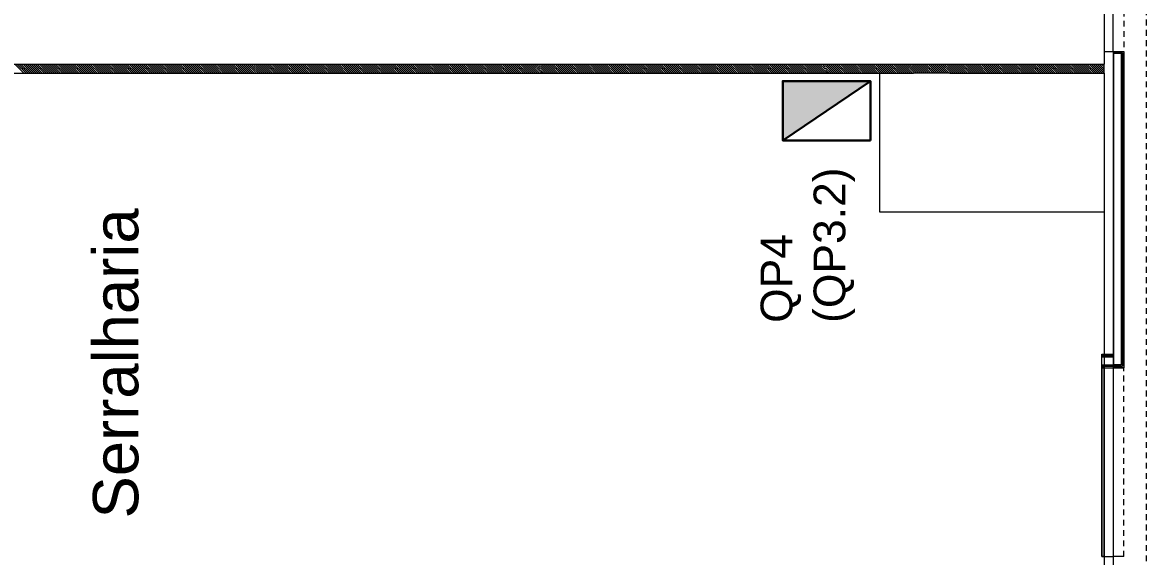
# Model space of a CAD drawing. Header units: millimetres. Extents: x -32 to 1412, y -324 to 2887.
# Drawn here: x 1037.91 to 1062.68, y 1973.21 to 1984.98 of the extents above; entities that cross this region are included whole.
import ezdxf

# ---------------------------------------------------------------- set-up
doc = ezdxf.new("R2010")
doc.units = ezdxf.units.MM
doc.header["$LTSCALE"] = 0.5
doc.linetypes.add('HIDDEN', pattern=[9.525, 6.35, -3.175])
doc.layers.get('0').update_dxf_attribs({"linetype": 'CONTINUOUS'})
doc.layers.add('arquitetura', color=252, linetype='CONTINUOUS', lineweight=5)
doc.layers.add('quadros eletricos', color=3, linetype='CONTINUOUS', lineweight=30)
doc.styles.add('Arial nw', font='ARIALN.TTF')

msp = doc.modelspace()

# ---------------------------------------------------------------- hatches: boundary and pattern name
at = {"layer": 'quadros eletricos'}
msp.add_hatch(color=256, dxfattribs=at).paths.add_polyline_path([(1054.662, 1982.378), (1056.592, 1983.685), (1054.662, 1983.685)])

# ---------------------------------------------------------------- linework, layer by layer
at = {"layer": 'arquitetura', "color": 252, "linetype": 'HIDDEN', "ltscale": 0.04}
for p, q in [((1062.676, 1958.58), (1062.676, 2018.102)), ((1062.176, 1985.239), (1062.176, 1984.339)), ((1062.176, 1973.212), (1062.176, 1977.372))]:
    msp.add_line(p, q, dxfattribs=at)
at = {"layer": 'arquitetura', "color": 252}
for p, q in [((1061.741, 1985.239), (1061.741, 1984.339)), ((1061.941, 1984.339), (1061.941, 1985.239)), ((1061.741, 1984.339), (1061.941, 1984.339)), ((1061.741, 1984.339), (1061.741, 1984.059)), ((1061.941, 1984.339), (1061.941, 1972.912)), ((1061.946, 1984.339), (1061.946, 1977.432)), ((1061.946, 1984.339), (1062.176, 1984.339)), ((1061.946, 1984.309), (1062.146, 1984.309)), ((1061.946, 1984.299), (1062.116, 1984.299)), ((1062.116, 1984.299), (1062.116, 1977.432)), ((1062.146, 1984.309), (1062.146, 1977.402)), ((1062.176, 1984.339), (1062.176, 1977.372)), ((1017.917, 1984.059), (1057.543, 1984.059)), ((1037.947, 1983.859), (1037.747, 1984.059)), ((1037.992, 1983.859), (1037.792, 1984.059)), ((1038.037, 1983.859), (1037.837, 1984.059)), ((1038.081, 1983.859), (1037.881, 1984.059)), ((1038.126, 1983.859), (1037.926, 1984.059)), ((1038.171, 1983.859), (1037.971, 1984.059)), ((1038.216, 1983.859), (1038.016, 1984.059)), ((1038.261, 1983.859), (1038.061, 1984.059)), ((1038.306, 1983.859), (1038.106, 1984.059)), ((1038.351, 1983.859), (1038.151, 1984.059)), ((1038.396, 1983.859), (1038.196, 1984.059)), ((1038.441, 1983.859), (1038.241, 1984.059)), ((1038.486, 1983.859), (1038.286, 1984.059)), ((1038.53, 1983.859), (1038.33, 1984.059)), ((1038.575, 1983.859), (1038.375, 1984.059)), ((1038.62, 1983.859), (1038.42, 1984.059)), ((1038.665, 1983.859), (1038.465, 1984.059)), ((1038.71, 1983.859), (1038.51, 1984.059)), ((1038.755, 1983.859), (1038.555, 1984.059)), ((1038.8, 1983.859), (1038.6, 1984.059)), ((1038.845, 1983.859), (1038.645, 1984.059)), ((1038.89, 1983.859), (1038.69, 1984.059)), ((1038.935, 1983.859), (1038.735, 1984.059)), ((1038.979, 1983.859), (1038.779, 1984.059)), ((1039.024, 1983.859), (1038.824, 1984.059)), ((1039.069, 1983.859), (1038.869, 1984.059)), ((1039.114, 1983.859), (1038.914, 1984.059)), ((1039.159, 1983.859), (1038.959, 1984.059)), ((1039.204, 1983.859), (1039.004, 1984.059)), ((1039.249, 1983.859), (1039.049, 1984.059)), ((1039.294, 1983.859), (1039.094, 1984.059)), ((1039.339, 1983.859), (1039.139, 1984.059)), ((1039.384, 1983.859), (1039.184, 1984.059)), ((1039.428, 1983.859), (1039.228, 1984.059)), ((1039.473, 1983.859), (1039.273, 1984.059)), ((1039.518, 1983.859), (1039.318, 1984.059)), ((1039.563, 1983.859), (1039.363, 1984.059)), ((1039.608, 1983.859), (1039.408, 1984.059)), ((1039.653, 1983.859), (1039.453, 1984.059)), ((1039.698, 1983.859), (1039.498, 1984.059)), ((1039.743, 1983.859), (1039.543, 1984.059)), ((1039.788, 1983.859), (1039.588, 1984.059)), ((1039.833, 1983.859), (1039.633, 1984.059)), ((1039.877, 1983.859), (1039.677, 1984.059)), ((1039.922, 1983.859), (1039.722, 1984.059)), ((1039.967, 1983.859), (1039.767, 1984.059)), ((1040.012, 1983.859), (1039.812, 1984.059)), ((1040.057, 1983.859), (1039.857, 1984.059)), ((1040.102, 1983.859), (1039.902, 1984.059)), ((1040.147, 1983.859), (1039.947, 1984.059)), ((1040.192, 1983.859), (1039.992, 1984.059)), ((1040.237, 1983.859), (1040.037, 1984.059)), ((1040.282, 1983.859), (1040.082, 1984.059)), ((1040.327, 1983.859), (1040.127, 1984.059)), ((1040.371, 1983.859), (1040.171, 1984.059)), ((1040.416, 1983.859), (1040.216, 1984.059)), ((1040.461, 1983.859), (1040.261, 1984.059)), ((1040.506, 1983.859), (1040.306, 1984.059)), ((1040.551, 1983.859), (1040.351, 1984.059)), ((1040.596, 1983.859), (1040.396, 1984.059)), ((1040.641, 1983.859), (1040.441, 1984.059)), ((1040.686, 1983.859), (1040.486, 1984.059)), ((1040.731, 1983.859), (1040.531, 1984.059)), ((1040.776, 1983.859), (1040.576, 1984.059)), ((1040.82, 1983.859), (1040.62, 1984.059)), ((1040.865, 1983.859), (1040.665, 1984.059)), ((1040.91, 1983.859), (1040.71, 1984.059)), ((1040.955, 1983.859), (1040.755, 1984.059)), ((1041, 1983.859), (1040.8, 1984.059)), ((1041.045, 1983.859), (1040.845, 1984.059)), ((1041.09, 1983.859), (1040.89, 1984.059)), ((1041.135, 1983.859), (1040.935, 1984.059)), ((1041.18, 1983.859), (1040.98, 1984.059)), ((1041.225, 1983.859), (1041.025, 1984.059)), ((1041.269, 1983.859), (1041.069, 1984.059)), ((1041.314, 1983.859), (1041.114, 1984.059)), ((1041.359, 1983.859), (1041.159, 1984.059)), ((1041.404, 1983.859), (1041.204, 1984.059)), ((1041.449, 1983.859), (1041.249, 1984.059)), ((1041.494, 1983.859), (1041.294, 1984.059)), ((1041.539, 1983.859), (1041.339, 1984.059)), ((1041.584, 1983.859), (1041.384, 1984.059)), ((1041.629, 1983.859), (1041.429, 1984.059)), ((1041.674, 1983.859), (1041.474, 1984.059)), ((1041.718, 1983.859), (1041.518, 1984.059)), ((1041.763, 1983.859), (1041.563, 1984.059)), ((1041.808, 1983.859), (1041.608, 1984.059)), ((1041.853, 1983.859), (1041.653, 1984.059)), ((1041.898, 1983.859), (1041.698, 1984.059)), ((1041.943, 1983.859), (1041.743, 1984.059)), ((1041.988, 1983.859), (1041.788, 1984.059)), ((1042.033, 1983.859), (1041.833, 1984.059)), ((1042.078, 1983.859), (1041.878, 1984.059)), ((1042.123, 1983.859), (1041.923, 1984.059)), ((1042.167, 1983.859), (1041.967, 1984.059)), ((1042.212, 1983.859), (1042.012, 1984.059)), ((1042.257, 1983.859), (1042.057, 1984.059)), ((1042.302, 1983.859), (1042.102, 1984.059)), ((1042.347, 1983.859), (1042.147, 1984.059)), ((1042.392, 1983.859), (1042.192, 1984.059)), ((1042.437, 1983.859), (1042.237, 1984.059)), ((1042.482, 1983.859), (1042.282, 1984.059)), ((1042.527, 1983.859), (1042.327, 1984.059)), ((1042.572, 1983.859), (1042.372, 1984.059)), ((1042.616, 1983.859), (1042.416, 1984.059)), ((1042.661, 1983.859), (1042.461, 1984.059)), ((1042.706, 1983.859), (1042.506, 1984.059)), ((1042.751, 1983.859), (1042.551, 1984.059)), ((1042.796, 1983.859), (1042.596, 1984.059)), ((1042.841, 1983.859), (1042.641, 1984.059)), ((1042.886, 1983.859), (1042.686, 1984.059)), ((1042.931, 1983.859), (1042.731, 1984.059)), ((1042.976, 1983.859), (1042.776, 1984.059)), ((1043.021, 1983.859), (1042.821, 1984.059)), ((1043.037, 1983.888), (1042.865, 1984.059)), ((1043.037, 1983.933), (1042.91, 1984.059)), ((1043.037, 1983.977), (1042.955, 1984.059)), ((1043.037, 1984.022), (1043, 1984.059)), ((1043.245, 1983.859), (1043.046, 1984.059)), ((1043.2, 1983.859), (1043.046, 1984.014)), ((1043.155, 1983.859), (1043.046, 1983.969)), ((1043.29, 1983.859), (1043.09, 1984.059)), ((1043.335, 1983.859), (1043.135, 1984.059)), ((1043.38, 1983.859), (1043.18, 1984.059)), ((1043.425, 1983.859), (1043.225, 1984.059)), ((1043.47, 1983.859), (1043.27, 1984.059)), ((1043.515, 1983.859), (1043.315, 1984.059)), ((1043.559, 1983.859), (1043.359, 1984.059)), ((1043.604, 1983.859), (1043.404, 1984.059)), ((1043.649, 1983.859), (1043.449, 1984.059)), ((1043.694, 1983.859), (1043.494, 1984.059)), ((1043.739, 1983.859), (1043.539, 1984.059)), ((1043.784, 1983.859), (1043.584, 1984.059)), ((1043.829, 1983.859), (1043.629, 1984.059)), ((1043.874, 1983.859), (1043.674, 1984.059)), ((1043.919, 1983.859), (1043.719, 1984.059)), ((1043.964, 1983.859), (1043.764, 1984.059)), ((1044.008, 1983.859), (1043.808, 1984.059)), ((1044.053, 1983.859), (1043.853, 1984.059)), ((1044.098, 1983.859), (1043.898, 1984.059)), ((1044.143, 1983.859), (1043.943, 1984.059)), ((1044.188, 1983.859), (1043.988, 1984.059)), ((1044.233, 1983.859), (1044.033, 1984.059)), ((1044.278, 1983.859), (1044.078, 1984.059)), ((1044.323, 1983.859), (1044.123, 1984.059)), ((1044.368, 1983.859), (1044.168, 1984.059)), ((1044.413, 1983.859), (1044.213, 1984.059)), ((1044.457, 1983.859), (1044.257, 1984.059)), ((1044.502, 1983.859), (1044.302, 1984.059)), ((1044.547, 1983.859), (1044.347, 1984.059)), ((1044.592, 1983.859), (1044.392, 1984.059)), ((1044.637, 1983.859), (1044.437, 1984.059)), ((1044.682, 1983.859), (1044.482, 1984.059)), ((1044.727, 1983.859), (1044.527, 1984.059)), ((1044.772, 1983.859), (1044.572, 1984.059)), ((1044.817, 1983.859), (1044.617, 1984.059)), ((1044.862, 1983.859), (1044.662, 1984.059)), ((1044.906, 1983.859), (1044.706, 1984.059)), ((1044.951, 1983.859), (1044.751, 1984.059)), ((1044.996, 1983.859), (1044.796, 1984.059)), ((1045.041, 1983.859), (1044.841, 1984.059)), ((1045.086, 1983.859), (1044.886, 1984.059)), ((1045.131, 1983.859), (1044.931, 1984.059)), ((1045.176, 1983.859), (1044.976, 1984.059)), ((1045.221, 1983.859), (1045.021, 1984.059)), ((1045.266, 1983.859), (1045.066, 1984.059)), ((1045.311, 1983.859), (1045.111, 1984.059)), ((1045.355, 1983.859), (1045.155, 1984.059)), ((1045.4, 1983.859), (1045.2, 1984.059)), ((1045.445, 1983.859), (1045.245, 1984.059)), ((1045.49, 1983.859), (1045.29, 1984.059)), ((1045.535, 1983.859), (1045.335, 1984.059)), ((1045.58, 1983.859), (1045.38, 1984.059)), ((1045.625, 1983.859), (1045.425, 1984.059)), ((1045.67, 1983.859), (1045.47, 1984.059)), ((1045.715, 1983.859), (1045.515, 1984.059)), ((1045.76, 1983.859), (1045.56, 1984.059)), ((1045.804, 1983.859), (1045.604, 1984.059)), ((1045.849, 1983.859), (1045.649, 1984.059)), ((1045.894, 1983.859), (1045.694, 1984.059)), ((1045.939, 1983.859), (1045.739, 1984.059)), ((1045.984, 1983.859), (1045.784, 1984.059)), ((1046.029, 1983.859), (1045.829, 1984.059)), ((1046.074, 1983.859), (1045.874, 1984.059)), ((1046.119, 1983.859), (1045.919, 1984.059)), ((1046.164, 1983.859), (1045.964, 1984.059)), ((1046.209, 1983.859), (1046.009, 1984.059)), ((1046.253, 1983.859), (1046.053, 1984.059)), ((1046.298, 1983.859), (1046.098, 1984.059)), ((1046.343, 1983.859), (1046.143, 1984.059)), ((1046.388, 1983.859), (1046.188, 1984.059)), ((1046.433, 1983.859), (1046.233, 1984.059)), ((1046.478, 1983.859), (1046.278, 1984.059)), ((1046.523, 1983.859), (1046.323, 1984.059)), ((1046.568, 1983.859), (1046.368, 1984.059)), ((1046.613, 1983.859), (1046.413, 1984.059)), ((1046.658, 1983.859), (1046.458, 1984.059)), ((1046.702, 1983.859), (1046.502, 1984.059)), ((1046.747, 1983.859), (1046.547, 1984.059)), ((1046.792, 1983.859), (1046.592, 1984.059)), ((1046.837, 1983.859), (1046.637, 1984.059)), ((1046.882, 1983.859), (1046.682, 1984.059)), ((1046.927, 1983.859), (1046.727, 1984.059)), ((1046.972, 1983.859), (1046.772, 1984.059)), ((1047.017, 1983.859), (1046.817, 1984.059)), ((1047.062, 1983.859), (1046.862, 1984.059)), ((1047.107, 1983.859), (1046.907, 1984.059)), ((1047.152, 1983.859), (1046.952, 1984.059)), ((1047.196, 1983.859), (1046.996, 1984.059)), ((1047.241, 1983.859), (1047.041, 1984.059)), ((1047.286, 1983.859), (1047.086, 1984.059)), ((1047.331, 1983.859), (1047.131, 1984.059)), ((1047.376, 1983.859), (1047.176, 1984.059)), ((1047.421, 1983.859), (1047.221, 1984.059)), ((1047.466, 1983.859), (1047.266, 1984.059)), ((1047.511, 1983.859), (1047.311, 1984.059)), ((1047.556, 1983.859), (1047.356, 1984.059)), ((1047.601, 1983.859), (1047.401, 1984.059)), ((1047.645, 1983.859), (1047.445, 1984.059)), ((1047.69, 1983.859), (1047.49, 1984.059)), ((1047.735, 1983.859), (1047.535, 1984.059)), ((1047.78, 1983.859), (1047.58, 1984.059)), ((1047.825, 1983.859), (1047.625, 1984.059)), ((1047.87, 1983.859), (1047.67, 1984.059)), ((1047.915, 1983.859), (1047.715, 1984.059)), ((1047.96, 1983.859), (1047.76, 1984.059)), ((1048.005, 1983.859), (1047.805, 1984.059)), ((1048.05, 1983.859), (1047.85, 1984.059)), ((1048.094, 1983.859), (1047.894, 1984.059)), ((1048.139, 1983.859), (1047.939, 1984.059)), ((1048.184, 1983.859), (1047.984, 1984.059)), ((1048.229, 1983.859), (1048.029, 1984.059)), ((1048.274, 1983.859), (1048.074, 1984.059)), ((1048.319, 1983.859), (1048.119, 1984.059)), ((1048.364, 1983.859), (1048.164, 1984.059)), ((1048.409, 1983.859), (1048.209, 1984.059)), ((1048.454, 1983.859), (1048.254, 1984.059)), ((1048.499, 1983.859), (1048.299, 1984.059)), ((1048.543, 1983.859), (1048.343, 1984.059)), ((1048.588, 1983.859), (1048.388, 1984.059)), ((1048.633, 1983.859), (1048.433, 1984.059)), ((1048.678, 1983.859), (1048.478, 1984.059)), ((1048.723, 1983.859), (1048.523, 1984.059)), ((1048.768, 1983.859), (1048.568, 1984.059)), ((1048.813, 1983.859), (1048.613, 1984.059)), ((1048.858, 1983.859), (1048.658, 1984.059)), ((1048.903, 1983.859), (1048.703, 1984.059)), ((1048.948, 1983.859), (1048.748, 1984.059)), ((1048.992, 1983.859), (1048.792, 1984.059)), ((1049.037, 1983.859), (1048.837, 1984.059)), ((1049.082, 1983.859), (1048.882, 1984.059)), ((1049.127, 1983.859), (1048.927, 1984.059)), ((1049.172, 1983.859), (1048.972, 1984.059)), ((1049.217, 1983.859), (1049.017, 1984.059)), ((1049.262, 1983.859), (1049.062, 1984.059)), ((1049.307, 1983.859), (1049.107, 1984.059)), ((1049.317, 1983.894), (1049.152, 1984.059)), ((1049.317, 1983.939), (1049.197, 1984.059)), ((1049.317, 1983.984), (1049.241, 1984.059)), ((1049.317, 1984.029), (1049.286, 1984.059)), ((1049.486, 1983.859), (1049.326, 1984.02)), ((1049.441, 1983.859), (1049.326, 1983.975)), ((1049.531, 1983.859), (1049.331, 1984.059)), ((1049.576, 1983.859), (1049.376, 1984.059)), ((1049.621, 1983.859), (1049.421, 1984.059)), ((1049.666, 1983.859), (1049.466, 1984.059)), ((1049.711, 1983.859), (1049.511, 1984.059)), ((1049.756, 1983.859), (1049.556, 1984.059)), ((1049.801, 1983.859), (1049.601, 1984.059)), ((1049.846, 1983.859), (1049.646, 1984.059)), ((1049.89, 1983.859), (1049.69, 1984.059)), ((1049.935, 1983.859), (1049.735, 1984.059)), ((1049.98, 1983.859), (1049.78, 1984.059)), ((1050.025, 1983.859), (1049.825, 1984.059)), ((1050.07, 1983.859), (1049.87, 1984.059)), ((1050.115, 1983.859), (1049.915, 1984.059)), ((1050.16, 1983.859), (1049.96, 1984.059)), ((1050.205, 1983.859), (1050.005, 1984.059)), ((1050.25, 1983.859), (1050.05, 1984.059)), ((1050.295, 1983.859), (1050.095, 1984.059)), ((1050.339, 1983.859), (1050.139, 1984.059)), ((1050.384, 1983.859), (1050.184, 1984.059)), ((1050.429, 1983.859), (1050.229, 1984.059)), ((1050.474, 1983.859), (1050.274, 1984.059)), ((1050.519, 1983.859), (1050.319, 1984.059)), ((1050.564, 1983.859), (1050.364, 1984.059)), ((1050.609, 1983.859), (1050.409, 1984.059)), ((1050.654, 1983.859), (1050.454, 1984.059)), ((1050.699, 1983.859), (1050.499, 1984.059)), ((1050.744, 1983.859), (1050.544, 1984.059)), ((1050.789, 1983.859), (1050.589, 1984.059)), ((1050.833, 1983.859), (1050.633, 1984.059)), ((1050.878, 1983.859), (1050.678, 1984.059)), ((1050.923, 1983.859), (1050.723, 1984.059)), ((1050.968, 1983.859), (1050.768, 1984.059)), ((1051.013, 1983.859), (1050.813, 1984.059)), ((1051.058, 1983.859), (1050.858, 1984.059)), ((1051.103, 1983.859), (1050.903, 1984.059)), ((1051.148, 1983.859), (1050.948, 1984.059)), ((1051.193, 1983.859), (1050.993, 1984.059)), ((1051.238, 1983.859), (1051.038, 1984.059)), ((1051.282, 1983.859), (1051.082, 1984.059)), ((1051.327, 1983.859), (1051.127, 1984.059)), ((1051.372, 1983.859), (1051.172, 1984.059)), ((1051.417, 1983.859), (1051.217, 1984.059)), ((1051.462, 1983.859), (1051.262, 1984.059)), ((1051.507, 1983.859), (1051.307, 1984.059)), ((1051.552, 1983.859), (1051.352, 1984.059)), ((1051.597, 1983.859), (1051.397, 1984.059)), ((1051.642, 1983.859), (1051.442, 1984.059)), ((1051.687, 1983.859), (1051.487, 1984.059)), ((1051.731, 1983.859), (1051.531, 1984.059)), ((1051.776, 1983.859), (1051.576, 1984.059)), ((1051.821, 1983.859), (1051.621, 1984.059)), ((1051.866, 1983.859), (1051.666, 1984.059)), ((1051.911, 1983.859), (1051.711, 1984.059)), ((1051.956, 1983.859), (1051.756, 1984.059)), ((1052.001, 1983.859), (1051.801, 1984.059)), ((1052.046, 1983.859), (1051.846, 1984.059)), ((1052.091, 1983.859), (1051.891, 1984.059)), ((1052.136, 1983.859), (1051.936, 1984.059)), ((1052.18, 1983.859), (1051.98, 1984.059)), ((1052.225, 1983.859), (1052.025, 1984.059)), ((1052.27, 1983.859), (1052.07, 1984.059)), ((1052.315, 1983.859), (1052.115, 1984.059)), ((1052.36, 1983.859), (1052.16, 1984.059)), ((1052.405, 1983.859), (1052.205, 1984.059)), ((1052.45, 1983.859), (1052.25, 1984.059)), ((1052.495, 1983.859), (1052.295, 1984.059)), ((1052.54, 1983.859), (1052.34, 1984.059)), ((1052.585, 1983.859), (1052.385, 1984.059)), ((1052.629, 1983.859), (1052.429, 1984.059)), ((1052.674, 1983.859), (1052.474, 1984.059)), ((1052.719, 1983.859), (1052.519, 1984.059)), ((1052.764, 1983.859), (1052.564, 1984.059)), ((1052.809, 1983.859), (1052.609, 1984.059)), ((1052.854, 1983.859), (1052.654, 1984.059)), ((1052.899, 1983.859), (1052.699, 1984.059)), ((1052.944, 1983.859), (1052.744, 1984.059)), ((1052.989, 1983.859), (1052.789, 1984.059)), ((1053.034, 1983.859), (1052.834, 1984.059)), ((1053.078, 1983.859), (1052.878, 1984.059)), ((1053.123, 1983.859), (1052.923, 1984.059)), ((1053.168, 1983.859), (1052.968, 1984.059)), ((1053.213, 1983.859), (1053.013, 1984.059)), ((1053.258, 1983.859), (1053.058, 1984.059)), ((1053.303, 1983.859), (1053.103, 1984.059)), ((1053.348, 1983.859), (1053.148, 1984.059)), ((1053.393, 1983.859), (1053.193, 1984.059)), ((1053.438, 1983.859), (1053.238, 1984.059)), ((1053.483, 1983.859), (1053.283, 1984.059)), ((1053.527, 1983.859), (1053.327, 1984.059)), ((1053.572, 1983.859), (1053.372, 1984.059)), ((1053.617, 1983.859), (1053.417, 1984.059)), ((1053.662, 1983.859), (1053.462, 1984.059)), ((1053.707, 1983.859), (1053.507, 1984.059)), ((1053.752, 1983.859), (1053.552, 1984.059)), ((1053.797, 1983.859), (1053.597, 1984.059)), ((1053.842, 1983.859), (1053.642, 1984.059)), ((1053.887, 1983.859), (1053.687, 1984.059)), ((1053.932, 1983.859), (1053.732, 1984.059)), ((1053.977, 1983.859), (1053.777, 1984.059)), ((1054.021, 1983.859), (1053.821, 1984.059)), ((1054.066, 1983.859), (1053.866, 1984.059)), ((1054.111, 1983.859), (1053.911, 1984.059)), ((1054.156, 1983.859), (1053.956, 1984.059)), ((1054.201, 1983.859), (1054.001, 1984.059)), ((1054.246, 1983.859), (1054.046, 1984.059)), ((1054.291, 1983.859), (1054.091, 1984.059)), ((1054.336, 1983.859), (1054.136, 1984.059)), ((1054.381, 1983.859), (1054.181, 1984.059)), ((1054.426, 1983.859), (1054.226, 1984.059)), ((1054.47, 1983.859), (1054.27, 1984.059)), ((1054.515, 1983.859), (1054.315, 1984.059)), ((1054.56, 1983.859), (1054.36, 1984.059)), ((1054.605, 1983.859), (1054.405, 1984.059)), ((1054.65, 1983.859), (1054.45, 1984.059)), ((1054.695, 1983.859), (1054.495, 1984.059)), ((1054.74, 1983.859), (1054.54, 1984.059)), ((1054.785, 1983.859), (1054.585, 1984.059)), ((1054.83, 1983.859), (1054.63, 1984.059)), ((1054.875, 1983.859), (1054.675, 1984.059)), ((1054.919, 1983.859), (1054.719, 1984.059)), ((1054.964, 1983.859), (1054.764, 1984.059)), ((1055.009, 1983.859), (1054.809, 1984.059)), ((1055.054, 1983.859), (1054.854, 1984.059)), ((1055.099, 1983.859), (1054.899, 1984.059)), ((1055.144, 1983.859), (1054.944, 1984.059)), ((1055.189, 1983.859), (1054.989, 1984.059)), ((1055.234, 1983.859), (1055.034, 1984.059)), ((1055.279, 1983.859), (1055.079, 1984.059)), ((1055.324, 1983.859), (1055.124, 1984.059)), ((1055.368, 1983.859), (1055.168, 1984.059)), ((1055.413, 1983.859), (1055.213, 1984.059)), ((1055.458, 1983.859), (1055.258, 1984.059)), ((1055.503, 1983.859), (1055.303, 1984.059)), ((1055.548, 1983.859), (1055.348, 1984.059)), ((1055.593, 1983.859), (1055.393, 1984.059)), ((1055.597, 1983.9), (1055.438, 1984.059)), ((1055.597, 1983.945), (1055.483, 1984.059)), ((1055.597, 1983.99), (1055.528, 1984.059)), ((1055.597, 1984.035), (1055.573, 1984.059)), ((1055.773, 1983.859), (1055.606, 1984.026)), ((1055.728, 1983.859), (1055.606, 1983.981)), ((1055.817, 1983.859), (1055.617, 1984.059)), ((1055.862, 1983.859), (1055.662, 1984.059)), ((1055.907, 1983.859), (1055.707, 1984.059)), ((1055.952, 1983.859), (1055.752, 1984.059)), ((1055.997, 1983.859), (1055.797, 1984.059)), ((1056.042, 1983.859), (1055.842, 1984.059)), ((1056.087, 1983.859), (1055.887, 1984.059)), ((1056.132, 1983.859), (1055.932, 1984.059)), ((1056.177, 1983.859), (1055.977, 1984.059)), ((1056.222, 1983.859), (1056.022, 1984.059)), ((1056.266, 1983.859), (1056.066, 1984.059)), ((1056.311, 1983.859), (1056.111, 1984.059)), ((1056.356, 1983.859), (1056.156, 1984.059)), ((1056.401, 1983.859), (1056.201, 1984.059)), ((1056.446, 1983.859), (1056.246, 1984.059)), ((1056.491, 1983.859), (1056.291, 1984.059)), ((1056.536, 1983.859), (1056.336, 1984.059)), ((1056.581, 1983.859), (1056.381, 1984.059)), ((1056.626, 1983.859), (1056.426, 1984.059)), ((1056.671, 1983.859), (1056.471, 1984.059)), ((1056.715, 1983.859), (1056.515, 1984.059)), ((1056.76, 1983.859), (1056.56, 1984.059)), ((1056.805, 1983.859), (1056.605, 1984.059)), ((1056.85, 1983.859), (1056.65, 1984.059)), ((1056.895, 1983.859), (1056.695, 1984.059)), ((1056.94, 1983.859), (1056.74, 1984.059)), ((1056.985, 1983.859), (1056.785, 1984.059)), ((1057.03, 1983.859), (1056.83, 1984.059)), ((1057.075, 1983.859), (1056.875, 1984.059)), ((1057.12, 1983.859), (1056.92, 1984.059)), ((1057.164, 1983.859), (1056.964, 1984.059)), ((1057.209, 1983.859), (1057.009, 1984.059)), ((1057.254, 1983.859), (1057.054, 1984.059)), ((1057.299, 1983.859), (1057.099, 1984.059)), ((1057.344, 1983.859), (1057.144, 1984.059)), ((1057.389, 1983.859), (1057.189, 1984.059)), ((1057.434, 1983.859), (1057.234, 1984.059)), ((1057.479, 1983.859), (1057.279, 1984.059)), ((1057.524, 1983.859), (1057.324, 1984.059)), ((1057.541, 1983.887), (1057.369, 1984.059)), ((1057.541, 1983.931), (1057.414, 1984.059)), ((1057.541, 1983.976), (1057.458, 1984.059)), ((1057.541, 1984.021), (1057.503, 1984.059)), ((1057.541, 1984.021), (1057.703, 1983.859)), ((1057.541, 1983.976), (1057.658, 1983.859)), ((1057.543, 1984.059), (1058.341, 1984.059)), ((1057.548, 1984.059), (1057.748, 1983.859)), ((1057.593, 1984.059), (1057.793, 1983.859)), ((1057.638, 1984.059), (1057.838, 1983.859)), ((1057.683, 1984.059), (1057.883, 1983.859)), ((1057.728, 1984.059), (1057.928, 1983.859)), ((1057.773, 1984.059), (1057.973, 1983.859)), ((1057.818, 1984.059), (1058.018, 1983.859)), ((1057.863, 1984.059), (1058.063, 1983.859)), ((1057.907, 1984.059), (1058.107, 1983.859)), ((1057.952, 1984.059), (1058.152, 1983.859)), ((1057.997, 1984.059), (1058.197, 1983.859)), ((1058.042, 1984.059), (1058.242, 1983.859)), ((1058.087, 1984.059), (1058.287, 1983.859)), ((1058.132, 1984.059), (1058.332, 1983.859)), ((1058.177, 1984.059), (1058.341, 1983.895)), ((1058.222, 1984.059), (1058.341, 1983.94)), ((1058.267, 1984.059), (1058.341, 1983.985)), ((1058.312, 1984.059), (1058.341, 1984.029)), ((1058.341, 1984.059), (1061.641, 1984.059)), ((1058.512, 1983.859), (1058.341, 1984.029)), ((1058.467, 1983.859), (1058.341, 1983.985)), ((1058.556, 1983.859), (1058.356, 1984.059)), ((1058.601, 1983.859), (1058.401, 1984.059)), ((1058.646, 1983.859), (1058.446, 1984.059)), ((1058.691, 1983.859), (1058.491, 1984.059)), ((1058.736, 1983.859), (1058.536, 1984.059)), ((1058.781, 1983.859), (1058.581, 1984.059)), ((1058.826, 1983.859), (1058.626, 1984.059)), ((1058.871, 1983.859), (1058.671, 1984.059)), ((1058.916, 1983.859), (1058.716, 1984.059)), ((1058.961, 1983.859), (1058.761, 1984.059)), ((1059.005, 1983.859), (1058.805, 1984.059)), ((1059.05, 1983.859), (1058.85, 1984.059)), ((1059.095, 1983.859), (1058.895, 1984.059)), ((1059.14, 1983.859), (1058.94, 1984.059)), ((1059.185, 1983.859), (1058.985, 1984.059)), ((1059.23, 1983.859), (1059.03, 1984.059)), ((1059.275, 1983.859), (1059.075, 1984.059)), ((1059.32, 1983.859), (1059.12, 1984.059)), ((1059.365, 1983.859), (1059.165, 1984.059)), ((1059.41, 1983.859), (1059.21, 1984.059)), ((1059.454, 1983.859), (1059.254, 1984.059)), ((1059.499, 1983.859), (1059.299, 1984.059)), ((1059.544, 1983.859), (1059.344, 1984.059)), ((1059.589, 1983.859), (1059.389, 1984.059)), ((1059.634, 1983.859), (1059.434, 1984.059)), ((1059.679, 1983.859), (1059.479, 1984.059)), ((1059.724, 1983.859), (1059.524, 1984.059)), ((1059.769, 1983.859), (1059.569, 1984.059)), ((1059.814, 1983.859), (1059.614, 1984.059)), ((1059.859, 1983.859), (1059.659, 1984.059)), ((1059.903, 1983.859), (1059.703, 1984.059)), ((1059.948, 1983.859), (1059.748, 1984.059)), ((1059.993, 1983.859), (1059.793, 1984.059)), ((1060.038, 1983.859), (1059.838, 1984.059)), ((1060.083, 1983.859), (1059.883, 1984.059)), ((1060.128, 1983.859), (1059.928, 1984.059)), ((1060.173, 1983.859), (1059.973, 1984.059)), ((1060.218, 1983.859), (1060.018, 1984.059)), ((1060.263, 1983.859), (1060.063, 1984.059)), ((1060.308, 1983.859), (1060.108, 1984.059)), ((1060.352, 1983.859), (1060.152, 1984.059)), ((1060.397, 1983.859), (1060.197, 1984.059)), ((1060.442, 1983.859), (1060.242, 1984.059)), ((1060.487, 1983.859), (1060.287, 1984.059)), ((1060.532, 1983.859), (1060.332, 1984.059)), ((1060.577, 1983.859), (1060.377, 1984.059)), ((1060.622, 1983.859), (1060.422, 1984.059)), ((1060.667, 1983.859), (1060.467, 1984.059)), ((1060.712, 1983.859), (1060.512, 1984.059)), ((1060.757, 1983.859), (1060.557, 1984.059)), ((1060.801, 1983.859), (1060.601, 1984.059)), ((1060.841, 1983.864), (1060.646, 1984.059)), ((1060.841, 1983.909), (1060.691, 1984.059)), ((1060.841, 1983.954), (1060.736, 1984.059)), ((1060.841, 1983.999), (1060.781, 1984.059)), ((1060.841, 1984.044), (1060.826, 1984.059)), ((1060.841, 1984.044), (1061.026, 1983.859)), ((1060.841, 1983.999), (1060.981, 1983.859)), ((1060.841, 1983.954), (1060.936, 1983.859)), ((1060.871, 1984.059), (1061.071, 1983.859)), ((1060.916, 1984.059), (1061.116, 1983.859)), ((1060.961, 1984.059), (1061.161, 1983.859)), ((1061.006, 1984.059), (1061.206, 1983.859)), ((1061.051, 1984.059), (1061.251, 1983.859)), ((1061.095, 1984.059), (1061.295, 1983.859)), ((1061.14, 1984.059), (1061.34, 1983.859)), ((1061.185, 1984.059), (1061.385, 1983.859)), ((1061.23, 1984.059), (1061.43, 1983.859)), ((1061.275, 1984.059), (1061.475, 1983.859)), ((1061.32, 1984.059), (1061.52, 1983.859)), ((1061.365, 1984.059), (1061.565, 1983.859)), ((1061.41, 1984.059), (1061.61, 1983.859)), ((1061.455, 1984.059), (1061.641, 1983.873)), ((1061.5, 1984.059), (1061.641, 1983.917)), ((1061.544, 1984.059), (1061.641, 1983.962)), ((1061.589, 1984.059), (1061.641, 1984.007)), ((1061.634, 1984.059), (1061.641, 1984.052)), ((1061.641, 1984.059), (1061.741, 1984.059)), ((1061.641, 1984.052), (1061.741, 1983.952)), ((1061.641, 1984.007), (1061.741, 1983.907)), ((1061.641, 1983.962), (1061.741, 1983.862)), ((1061.679, 1984.059), (1061.741, 1983.997)), ((1061.724, 1984.059), (1061.741, 1984.042)), ((1061.741, 1983.859), (1061.741, 1984.059)), ((1017.917, 1983.859), (1057.541, 1983.859)), ((1043.11, 1983.859), (1043.046, 1983.924)), ((1043.065, 1983.859), (1043.046, 1983.879)), ((1049.397, 1983.859), (1049.326, 1983.93)), ((1049.352, 1983.859), (1049.326, 1983.885)), ((1055.683, 1983.859), (1055.606, 1983.936)), ((1055.638, 1983.859), (1055.606, 1983.891)), ((1056.791, 1983.859), (1056.791, 1980.809)), ((1057.541, 1983.931), (1057.614, 1983.859)), ((1057.541, 1983.887), (1057.569, 1983.859)), ((1058.341, 1983.859), (1057.541, 1983.859)), ((1058.422, 1983.859), (1058.341, 1983.94)), ((1058.377, 1983.859), (1058.341, 1983.895)), ((1058.341, 1983.859), (1058.441, 1983.859)), ((1058.341, 1983.859), (1061.641, 1983.859)), ((1060.841, 1983.909), (1060.891, 1983.859)), ((1060.841, 1983.864), (1060.846, 1983.859)), ((1061.641, 1983.917), (1061.7, 1983.859)), ((1061.641, 1983.873), (1061.655, 1983.859)), ((1061.641, 1983.859), (1061.741, 1983.859)), ((1061.741, 1983.859), (1061.741, 1982.209)), ((1061.741, 1982.209), (1061.741, 1977.372)), ((1056.791, 1980.809), (1061.741, 1980.809)), ((1061.691, 1977.372), (1061.691, 1977.672)), ((1061.691, 1977.672), (1061.946, 1977.672)), ((1061.691, 1977.642), (1061.946, 1977.642)), ((1061.691, 1977.612), (1061.946, 1977.612)), ((1061.691, 1977.612), (1061.946, 1977.612)), ((1061.691, 1977.432), (1062.116, 1977.432)), ((1061.691, 1977.402), (1062.146, 1977.402)), ((1061.691, 1977.372), (1062.176, 1977.372)), ((1061.691, 1977.372), (1061.941, 1977.372)), ((1061.741, 1977.372), (1061.691, 1977.372)), ((1061.691, 1977.372), (1061.691, 1973.212)), ((1061.691, 1973.212), (1061.691, 1977.372)), ((1061.691, 1977.372), (1061.741, 1977.372)), ((1061.741, 1977.372), (1061.741, 1973.212)), ((1061.741, 1973.212), (1061.741, 1977.372)), ((1061.741, 1977.372), (1061.941, 1977.372)), ((1062.116, 1977.432), (1061.941, 1977.432)), ((1062.146, 1977.402), (1061.941, 1977.402)), ((1062.176, 1977.372), (1061.941, 1977.372)), ((1061.741, 1973.212), (1061.691, 1973.212)), ((1061.691, 1973.212), (1061.741, 1973.212)), ((1061.741, 1973.212), (1061.741, 1972.012)), ((1061.741, 1973.212), (1061.941, 1973.212)), ((1062.176, 1973.212), (1061.941, 1973.212))]:
    msp.add_line(p, q, dxfattribs=at)
at = {"layer": 'quadros eletricos'}
msp.add_line((1056.592, 1983.685), (1054.662, 1982.378), dxfattribs=at)
msp.add_lwpolyline([(1056.592, 1982.378), (1054.662, 1982.378), (1054.662, 1983.685), (1056.592, 1983.685)], close=True, dxfattribs=at)
msp.add_lwpolyline([(1054.662, 1982.378), (1056.592, 1983.685), (1054.662, 1983.685), (1054.662, 1982.378)], dxfattribs=at)

# ---------------------------------------------------------------- texts
at = {"insert": (1039.973, 1977.466), "char_height": 1, "attachment_point": 5, "rotation": 90, "style": 'Arial nw'}
msp.add_mtext_dynamic_manual_height_columns('{\\fArial|b0|i0|c0|p34;Serralharia}', width=17.80712, gutter_width=2, heights=[3.301], dxfattribs=at)
at = {"layer": 'quadros eletricos', "insert": (1054.175, 1978.359), "char_height": 0.7, "attachment_point": 1, "rotation": 90, "style": 'Arial nw'}
msp.add_mtext_dynamic_manual_height_columns('{\\fArial|b0|i0|c0|p34;QP4\\P(QP3.2)}', width=4.02222, gutter_width=2, heights=[2.362], dxfattribs=at)

doc.saveas('drawing.dxf')
